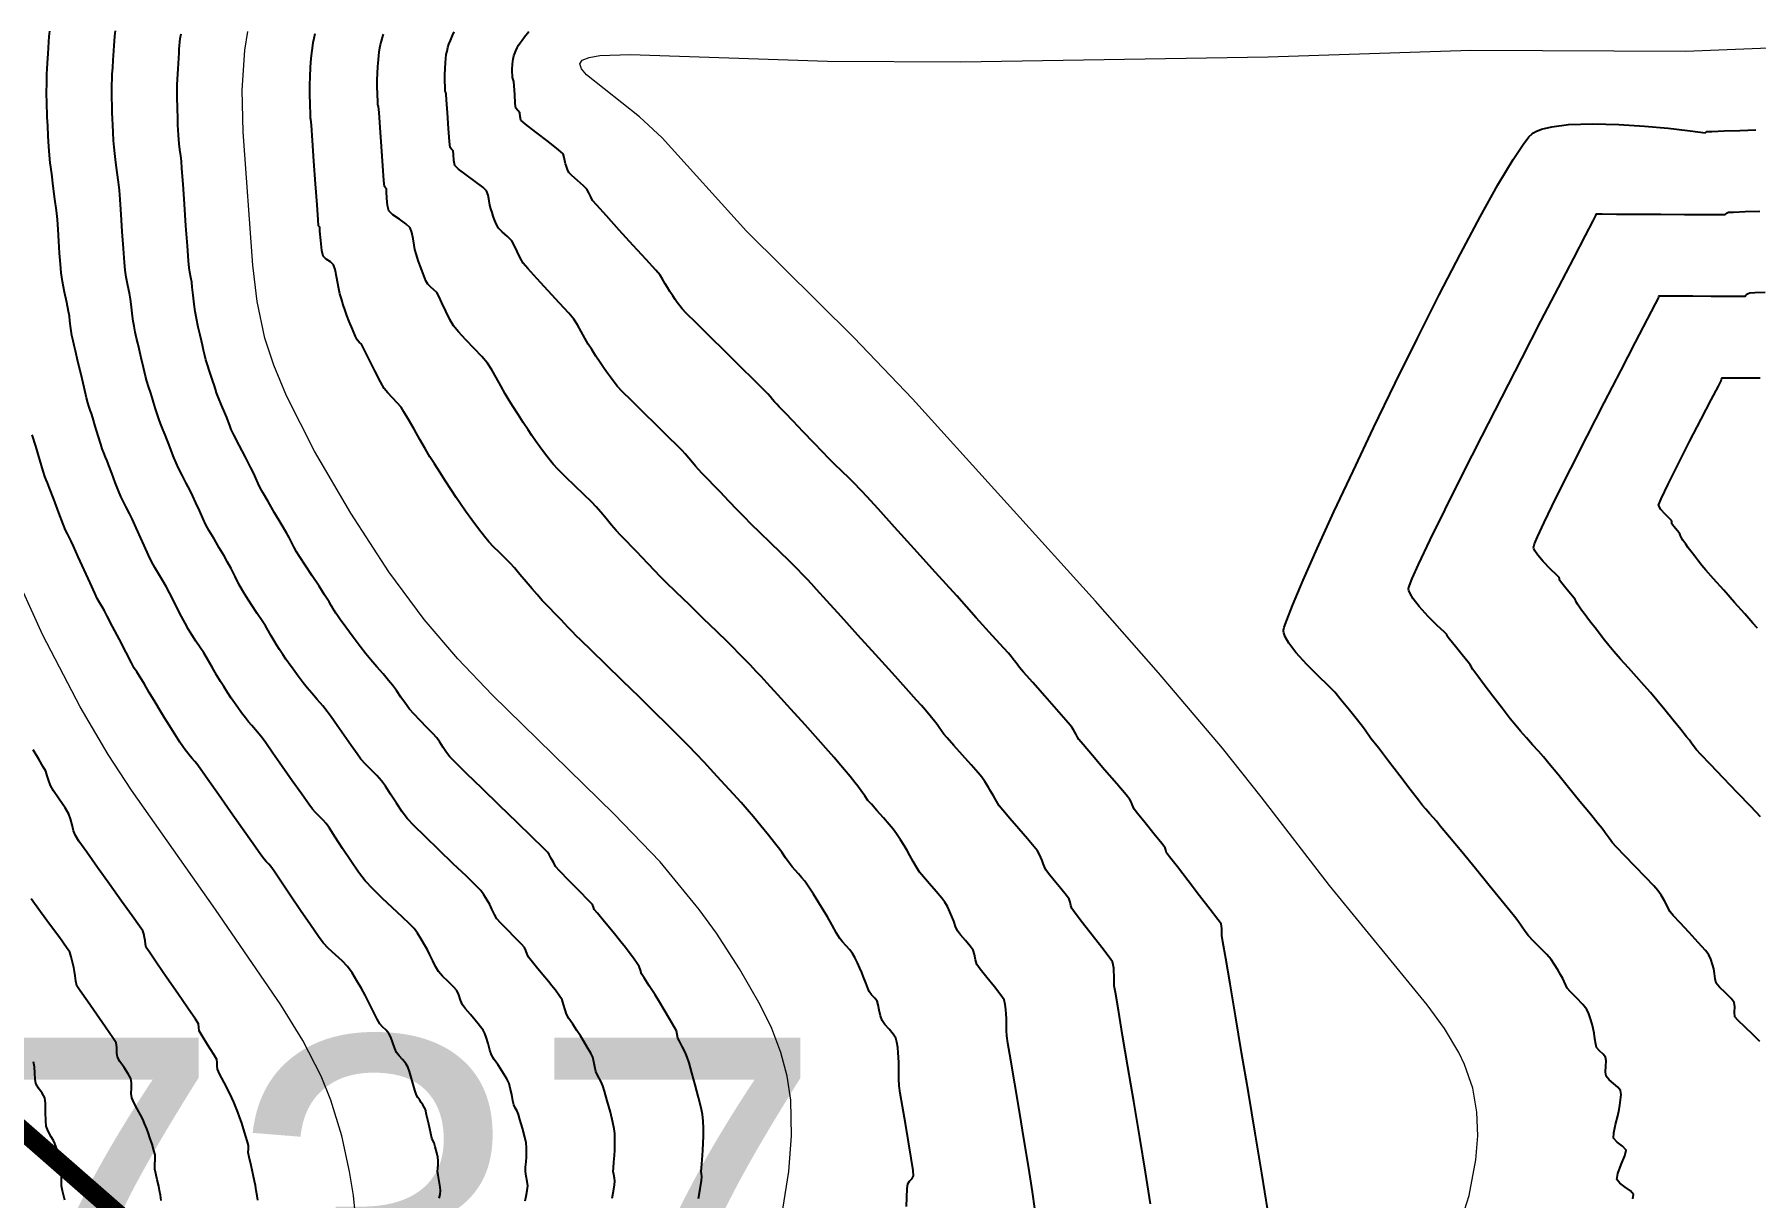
# Model space of a CAD drawing. Extents: x 27 to 849, y 0 to 853.
# Drawn here: x 492.7 to 583, y 760 to 821 of the extents above; entities that cross this region are included whole.
import ezdxf
from ezdxf.enums import TextEntityAlignment as Align

# ---------------------------------------------------------------- set-up
doc = ezdxf.new("R2010")
doc.units = 0
doc.header["$LTSCALE"] = 2
for name, color, linetype in [('ARQ - PORTAS E ESQUADRIAS 1-50', 2, 'Continuous'), ('Curva 1 m', 5, 'Continuous'), ('Curva Mestra', 1, 'Continuous'), ('TXT - TEXTO 01', 142, 'Continuous')]:
    doc.layers.add(name, color=color, linetype=linetype)
doc.styles.add('ARIAL', font='arial.ttf')

msp = doc.modelspace()

# ---------------------------------------------------------------- linework, layer by layer
at = {"layer": 'ARQ - PORTAS E ESQUADRIAS 1-50', "const_width": 1}
msp.add_lwpolyline([(619.662, 64.962), (532.953, 53.734), (488.222, 57.382), (464.071, 66.688), (452.245, 74.702), (148.786, 382.232), (76.606, 469.903), (65.463, 493.563), (62.139, 582.817), (440.601, 808.535), (802.504, 491.862), (619.662, 64.962)], close=True, dxfattribs=at)
at = {"layer": 'Curva 1 m', "linetype": 'Continuous', "lineweight": -3}
for points, elevation in [([(518.466, 759.773), (518.522, 760.026), (518.575, 760.317), (518.599, 760.564), (518.57, 760.803), (518.514, 761.076), (518.479, 761.314), (518.489, 761.553), (518.516, 761.826), (518.534, 762.065), (518.538, 762.304), (518.534, 762.577), (518.516, 762.815), (518.449, 763.113), (518.325, 763.587), (518.196, 764.05), (518.116, 764.315), (518.041, 764.475), (517.946, 764.654), (517.872, 764.815), (517.824, 765.019), (517.76, 765.35), (517.689, 765.694), (517.622, 765.94), (517.5, 766.185), (517.337, 766.455), (517.19, 766.69), (517.033, 766.924), (516.849, 767.194), (516.705, 767.44), (516.619, 767.685), (516.522, 768.028), (516.43, 768.358), (516.359, 768.565), (516.257, 768.73), (516.123, 768.91), (516.002, 769.065), (515.847, 769.25), (515.595, 769.545), (515.341, 769.85), (515.18, 770.065), (515.08, 770.301), (514.985, 770.582), (514.88, 770.815), (514.708, 771.008), (514.428, 771.28), (514.132, 771.569), (513.916, 771.815), (513.768, 772.064), (513.618, 772.369), (513.474, 772.679), (513.342, 772.94), (513.195, 773.201), (513.014, 773.51), (512.824, 773.815), (512.647, 774.065), (512.423, 774.294), (512.021, 774.673), (511.512, 775.145), (510.971, 775.654), (510.471, 776.146), (510.084, 776.565), (509.733, 777.024), (509.32, 777.618), (508.895, 778.257), (508.507, 778.853), (508.204, 779.318), (508.034, 779.565), (507.873, 779.744), (507.676, 779.943), (507.478, 780.142), (507.316, 780.32), (507.124, 780.583), (506.746, 781.117), (506.256, 781.814), (505.729, 782.566), (505.24, 783.264), (504.861, 783.802), (504.668, 784.07), (504.508, 784.264), (504.316, 784.484), (504.124, 784.704), (503.963, 784.896), (503.798, 785.11), (503.595, 785.38), (503.391, 785.658), (503.221, 785.898), (503.053, 786.146), (502.855, 786.449), (502.658, 786.758), (502.491, 787.023), (502.302, 787.339), (502.055, 787.763), (501.805, 788.191), (501.607, 788.523), (501.423, 788.808), (501.203, 789.137), (500.986, 789.466), (500.807, 789.754), (500.628, 790.083), (500.364, 790.59), (500.072, 791.157), (499.809, 791.667), (499.631, 792.004), (499.456, 792.305), (499.248, 792.652), (499.041, 793), (498.872, 793.304), (498.71, 793.645), (498.478, 794.16), (498.224, 794.73), (498, 795.234), (497.854, 795.554), (497.718, 795.823), (497.555, 796.134), (497.394, 796.445), (497.263, 796.716), (497.142, 797.016), (496.971, 797.461), (496.79, 797.944), (496.637, 798.354), (496.549, 798.584), (496.464, 798.788), (496.364, 799.02), (496.282, 799.226), (496.204, 799.471), (496.07, 799.909), (495.919, 800.41), (495.789, 800.843), (495.718, 801.076), (495.659, 801.256), (495.59, 801.46), (495.534, 801.64), (495.469, 801.901), (495.338, 802.44), (495.175, 803.121), (495.011, 803.805), (494.88, 804.358), (494.814, 804.64), (494.758, 804.885), (494.696, 805.164), (494.649, 805.408), (494.618, 805.652), (494.59, 805.931), (494.561, 806.175), (494.512, 806.431), (494.421, 806.889), (494.311, 807.446), (494.208, 808.001), (494.136, 808.453), (494.092, 808.907), (494.052, 809.487), (494.015, 810.12), (493.976, 810.731), (493.935, 811.249), (493.883, 811.716), (493.807, 812.323), (493.72, 812.993), (493.634, 813.652), (493.563, 814.222), (493.518, 814.629), (493.486, 815.07), (493.454, 815.612), (493.426, 816.158), (493.405, 816.613), (493.393, 816.879), (493.383, 817.156), (493.374, 817.473), (493.37, 817.751), (493.371, 817.993), (493.375, 818.317), (493.381, 818.638), (493.388, 818.876), (493.402, 819.144), (493.422, 819.449), (493.44, 819.717), (493.453, 819.946), (493.47, 820.252), (493.49, 820.572), (493.509, 820.842), (493.537, 821.131)], 63), ([(523.03, 759.925), (523.095, 760.288), (523.146, 760.616), (523.167, 760.814), (523.148, 760.973), (523.111, 761.154), (523.088, 761.314), (523.097, 761.504), (523.124, 761.815), (523.154, 762.157), (523.17, 762.44), (523.175, 762.701), (523.175, 763.004), (523.166, 763.307), (523.143, 763.565), (523.072, 763.892), (522.936, 764.425), (522.775, 765.018), (522.631, 765.53), (522.543, 765.815), (522.429, 766.059), (522.284, 766.331), (522.177, 766.565), (522.12, 766.803), (522.071, 767.079), (522.01, 767.315), (521.904, 767.529), (521.727, 767.837), (521.529, 768.166), (521.363, 768.44), (521.185, 768.714), (520.964, 769.043), (520.76, 769.351), (520.635, 769.565), (520.557, 769.802), (520.485, 770.08), (520.404, 770.315), (520.258, 770.548), (520.054, 770.825), (519.869, 771.065), (519.69, 771.284), (519.391, 771.642), (519.058, 772.04), (518.778, 772.381), (518.636, 772.565), (518.569, 772.722), (518.506, 772.91), (518.436, 773.065), (518.269, 773.249), (517.931, 773.592), (517.533, 773.993), (517.183, 774.351), (516.99, 774.565), (516.858, 774.796), (516.727, 775.074), (516.607, 775.315), (516.471, 775.556), (516.304, 775.833), (516.144, 776.065), (515.906, 776.304), (515.39, 776.802), (514.7, 777.462), (513.94, 778.19), (513.217, 778.888), (512.635, 779.462), (512.3, 779.815), (512.024, 780.181), (511.716, 780.638), (511.408, 781.113), (511.136, 781.53), (510.933, 781.815), (510.692, 782.083), (510.396, 782.382), (510.1, 782.681), (509.857, 782.948), (509.653, 783.221), (509.341, 783.662), (508.975, 784.19), (508.609, 784.719), (508.296, 785.166), (508.091, 785.448), (507.852, 785.738), (507.564, 786.068), (507.276, 786.398), (507.034, 786.687), (506.828, 786.955), (506.565, 787.306), (506.294, 787.674), (506.063, 787.991), (505.921, 788.19), (505.762, 788.426), (505.586, 788.699), (505.434, 788.94), (505.312, 789.145), (505.153, 789.417), (504.988, 789.701), (504.845, 789.94), (504.679, 790.195), (504.418, 790.591), (504.119, 791.044), (503.842, 791.47), (503.645, 791.786), (503.457, 792.129), (503.25, 792.533), (503.044, 792.939), (502.861, 793.286), (502.678, 793.603), (502.424, 794.031), (502.148, 794.495), (501.898, 794.922), (501.723, 795.237), (501.559, 795.58), (501.379, 795.984), (501.202, 796.39), (501.044, 796.737), (500.893, 797.039), (500.692, 797.428), (500.478, 797.84), (500.287, 798.212), (500.158, 798.48), (500.038, 798.775), (499.905, 799.127), (499.78, 799.467), (499.682, 799.725), (499.59, 799.947), (499.479, 800.205), (499.37, 800.463), (499.282, 800.688), (499.194, 800.959), (499.085, 801.318), (498.981, 801.67), (498.906, 801.921), (498.817, 802.19), (498.714, 802.497), (498.629, 802.767), (498.561, 803.033), (498.453, 803.481), (498.33, 803.997), (498.22, 804.463), (498.149, 804.767), (498.088, 805.033), (498.018, 805.343), (497.952, 805.653), (497.902, 805.918), (497.867, 806.184), (497.835, 806.494), (497.803, 806.804), (497.77, 807.07), (497.714, 807.378), (497.631, 807.791), (497.547, 808.222), (497.487, 808.588), (497.451, 808.998), (497.399, 809.723), (497.339, 810.612), (497.278, 811.518), (497.224, 812.291), (497.185, 812.782), (497.137, 813.21), (497.072, 813.721), (497.004, 814.244), (496.944, 814.706), (496.907, 815.036), (496.881, 815.389), (496.858, 815.804), (496.838, 816.21), (496.824, 816.536), (496.813, 816.859), (496.802, 817.246), (496.793, 817.604), (496.789, 817.844), (496.79, 818.083), (496.794, 818.355), (496.801, 818.594), (496.815, 818.847), (496.838, 819.225), (496.862, 819.603), (496.879, 819.856), (496.892, 820.095), (496.908, 820.367), (496.925, 820.606), (496.949, 820.856), (496.979, 821.14)], 62), ([(527.553, 759.897), (527.64, 760.409), (527.708, 760.853), (527.736, 761.064), (527.717, 761.189), (527.696, 761.314), (527.711, 761.514), (527.747, 761.934), (527.785, 762.419), (527.806, 762.815), (527.813, 763.162), (527.813, 763.567), (527.8, 763.971), (527.77, 764.315), (527.698, 764.654), (527.56, 765.206), (527.387, 765.859), (527.21, 766.502), (527.061, 767.024), (526.97, 767.315), (526.855, 767.574), (526.7, 767.883), (526.558, 768.157), (526.482, 768.315), (526.441, 768.503), (526.398, 768.69), (526.282, 768.909), (526.043, 769.328), (525.766, 769.803), (525.535, 770.19), (525.288, 770.577), (524.976, 771.052), (524.701, 771.471), (524.565, 771.69), (524.508, 771.878), (524.45, 772.065), (524.347, 772.224), (524.15, 772.502), (523.925, 772.812), (523.736, 773.065), (523.491, 773.368), (523.079, 773.867), (522.626, 774.414), (522.255, 774.863), (522.092, 775.065), (522.043, 775.19), (521.992, 775.315), (521.786, 775.533), (521.318, 776.014), (520.761, 776.586), (520.286, 777.077), (520.064, 777.315), (519.964, 777.5), (519.872, 777.69), (519.804, 777.81), (519.721, 777.949), (519.641, 778.065), (519.408, 778.296), (518.838, 778.85), (518.041, 779.622), (517.128, 780.507), (516.209, 781.399), (515.393, 782.193), (514.792, 782.783), (514.516, 783.065), (514.35, 783.29), (514.172, 783.563), (513.995, 783.838), (513.832, 784.065), (513.63, 784.288), (513.314, 784.614), (512.956, 784.98), (512.626, 785.322), (512.398, 785.575), (512.186, 785.858), (511.953, 786.198), (511.722, 786.539), (511.515, 786.825), (511.307, 787.077), (511.014, 787.416), (510.685, 787.793), (510.366, 788.163), (510.105, 788.478), (509.819, 788.851), (509.447, 789.35), (509.069, 789.864), (508.767, 790.279), (508.621, 790.482), (508.542, 790.6), (508.453, 790.736), (508.377, 790.857), (508.291, 791.002), (508.181, 791.191), (508.083, 791.357), (507.944, 791.571), (507.657, 792.01), (507.295, 792.563), (506.93, 793.122), (506.636, 793.577), (506.483, 793.817), (506.355, 794.055), (506.216, 794.329), (506.091, 794.567), (505.948, 794.815), (505.672, 795.286), (505.329, 795.869), (504.988, 796.452), (504.714, 796.923), (504.574, 797.169), (504.462, 797.406), (504.342, 797.68), (504.235, 797.919), (504.082, 798.221), (503.798, 798.776), (503.473, 799.412), (503.195, 799.958), (503.053, 800.243), (502.974, 800.44), (502.89, 800.667), (502.815, 800.866), (502.712, 801.113), (502.546, 801.509), (502.38, 801.904), (502.281, 802.15), (502.218, 802.345), (502.152, 802.57), (502.093, 802.766), (502.024, 802.975), (501.918, 803.293), (501.807, 803.63), (501.725, 803.894), (501.665, 804.124), (501.6, 804.393), (501.538, 804.662), (501.485, 804.894), (501.417, 805.19), (501.323, 805.61), (501.227, 806.056), (501.156, 806.429), (501.104, 806.812), (501.054, 807.273), (501.01, 807.696), (500.979, 807.964), (500.935, 808.206), (500.879, 808.481), (500.838, 808.723), (500.809, 809.082), (500.752, 809.869), (500.678, 810.915), (500.598, 812.053), (500.524, 813.111), (500.466, 813.922), (500.436, 814.316), (500.404, 814.591), (500.362, 814.917), (500.322, 815.225), (500.297, 815.442), (500.28, 815.681), (500.265, 815.953), (500.255, 816.192), (500.244, 816.535), (500.229, 817.102), (500.215, 817.651), (500.208, 817.937), (500.209, 818.125), (500.214, 818.312), (500.231, 818.603), (500.265, 819.153), (500.3, 819.704), (500.318, 819.995), (500.329, 820.182), (500.341, 820.37), (500.359, 820.558), (500.381, 820.747), (500.42, 820.981)], 61), ([(538.47, 759.485), (538.493, 759.962), (538.508, 760.422), (538.533, 760.679), (538.627, 760.815), (538.758, 760.961), (538.842, 761.096), (538.811, 761.376), (538.711, 762.016), (538.568, 762.88), (538.407, 763.83), (538.255, 764.727), (538.139, 765.435), (538.084, 765.815), (538.066, 766.179), (538.06, 766.613), (538.057, 767.023), (538.047, 767.315), (538.029, 767.55), (538.005, 767.825), (537.965, 768.095), (537.903, 768.315), (537.765, 768.528), (537.553, 768.78), (537.336, 769.032), (537.188, 769.246), (537.107, 769.484), (537.039, 769.781), (536.979, 770.06), (536.922, 770.246), (536.801, 770.413), (536.64, 770.591), (536.513, 770.755), (536.432, 770.937), (536.329, 771.213), (536.221, 771.509), (536.124, 771.755), (536.021, 771.989), (535.894, 772.267), (535.76, 772.539), (535.636, 772.755), (535.491, 772.943), (535.305, 773.152), (535.117, 773.359), (534.967, 773.545), (534.799, 773.819), (534.566, 774.232), (534.317, 774.676), (534.103, 775.045), (533.873, 775.415), (533.589, 775.863), (533.319, 776.276), (533.133, 776.545), (532.986, 776.723), (532.804, 776.923), (532.622, 777.122), (532.472, 777.298), (532.318, 777.506), (532.127, 777.779), (531.93, 778.062), (531.758, 778.298), (531.553, 778.556), (531.223, 778.964), (530.83, 779.444), (530.439, 779.915), (530.114, 780.298), (529.79, 780.668), (529.39, 781.115), (528.959, 781.59), (528.546, 782.042), (528.195, 782.421), (527.851, 782.786), (527.449, 783.207), (527.026, 783.646), (526.62, 784.063), (526.267, 784.421), (525.904, 784.779), (525.27, 785.4), (524.461, 786.189), (523.572, 787.054), (522.7, 787.903), (521.94, 788.642), (521.389, 789.179), (521.143, 789.421), (520.945, 789.624), (520.722, 789.858), (520.526, 790.063), (520.35, 790.246), (520.058, 790.55), (519.71, 790.913), (519.368, 791.275), (519.092, 791.574), (518.83, 791.874), (518.518, 792.244), (518.195, 792.63), (517.903, 792.975), (517.682, 793.226), (517.424, 793.486), (517.115, 793.78), (516.808, 794.076), (516.557, 794.341), (516.333, 794.619), (516.024, 795.027), (515.679, 795.495), (515.346, 795.958), (515.073, 796.345), (514.851, 796.67), (514.581, 797.077), (514.285, 797.53), (513.986, 797.993), (513.708, 798.43), (513.473, 798.806), (513.233, 799.21), (512.944, 799.713), (512.638, 800.25), (512.35, 800.755), (512.112, 801.163), (511.956, 801.407), (511.758, 801.64), (511.509, 801.897), (511.262, 802.154), (511.069, 802.389), (510.875, 802.735), (510.582, 803.313), (510.268, 803.95), (510.011, 804.474), (509.888, 804.713), (509.769, 804.823), (509.653, 804.934), (509.565, 805.121), (509.409, 805.49), (509.242, 805.902), (509.119, 806.218), (509.026, 806.476), (508.924, 806.778), (508.827, 807.082), (508.751, 807.345), (508.678, 807.693), (508.59, 808.171), (508.501, 808.62), (508.421, 808.88), (508.254, 809.027), (508.027, 809.171), (507.866, 809.319), (507.803, 809.623), (507.747, 810.142), (507.706, 810.634), (507.69, 810.854), (507.636, 810.917), (507.613, 811.228), (507.555, 812.027), (507.477, 813.119), (507.392, 814.308), (507.313, 815.4), (507.256, 816.199), (507.234, 816.509), (507.216, 816.561), (507.207, 816.771), (507.189, 817.266), (507.173, 817.844), (507.169, 818.306), (507.185, 818.728), (507.215, 819.237), (507.247, 819.7), (507.272, 819.988), (507.308, 820.239), (507.357, 820.525), (507.405, 820.767), (507.46, 820.998)], 59), ([(545.206, 759.381), (545.078, 760.259), (544.881, 761.493), (544.643, 762.942), (544.389, 764.463), (544.144, 765.916), (543.935, 767.157), (543.787, 768.046), (543.725, 768.44), (543.712, 768.713), (543.708, 769.039), (543.706, 769.346), (543.698, 769.565), (543.679, 769.809), (543.648, 770.085), (543.59, 770.315), (543.421, 770.56), (543.08, 770.996), (542.681, 771.495), (542.336, 771.932), (542.161, 772.178), (542.089, 772.413), (542.033, 772.694), (541.96, 772.928), (541.809, 773.137), (541.558, 773.435), (541.303, 773.734), (541.144, 773.945), (541.04, 774.177), (540.942, 774.454), (540.852, 774.695), (540.746, 774.936), (540.616, 775.212), (540.486, 775.445), (540.32, 775.653), (540.02, 776), (539.67, 776.4), (539.351, 776.77), (539.147, 777.025), (538.988, 777.278), (538.817, 777.583), (538.649, 777.889), (538.5, 778.15), (538.34, 778.41), (538.149, 778.717), (537.951, 779.021), (537.772, 779.275), (537.567, 779.522), (537.257, 779.873), (536.918, 780.25), (536.624, 780.579), (536.448, 780.782), (536.275, 781.018), (536.084, 781.293), (535.913, 781.532), (535.76, 781.725), (535.512, 782.031), (535.217, 782.391), (534.924, 782.744), (534.68, 783.032), (534.381, 783.369), (533.838, 783.974), (533.148, 784.739), (532.406, 785.559), (531.711, 786.326), (531.157, 786.934), (530.843, 787.277), (530.585, 787.551), (530.283, 787.867), (529.966, 788.195), (529.661, 788.508), (529.397, 788.777), (529.079, 789.091), (528.523, 789.633), (527.825, 790.312), (527.083, 791.033), (526.393, 791.705), (525.851, 792.234), (525.554, 792.527), (525.261, 792.827), (524.92, 793.182), (524.588, 793.531), (524.321, 793.811), (524.071, 794.072), (523.78, 794.375), (523.49, 794.679), (523.245, 794.944), (523.004, 795.224), (522.723, 795.561), (522.438, 795.899), (522.188, 796.183), (521.941, 796.433), (521.545, 796.819), (521.074, 797.277), (520.6, 797.739), (520.197, 798.14), (519.937, 798.414), (519.724, 798.675), (519.487, 798.987), (519.245, 799.319), (519.018, 799.639), (518.824, 799.916), (518.62, 800.218), (518.368, 800.599), (518.098, 801.015), (517.84, 801.418), (517.625, 801.762), (517.422, 802.11), (517.193, 802.525), (516.951, 802.962), (516.711, 803.373), (516.487, 803.713), (516.195, 804.062), (515.794, 804.491), (515.363, 804.941), (514.977, 805.356), (514.714, 805.677), (514.519, 806.009), (514.305, 806.436), (514.099, 806.871), (513.931, 807.228), (513.828, 807.42), (513.682, 807.564), (513.499, 807.715), (513.357, 807.861), (513.266, 808.038), (513.152, 808.311), (513.04, 808.599), (512.956, 808.824), (512.862, 809.091), (512.761, 809.398), (512.68, 809.67), (512.638, 809.911), (512.592, 810.237), (512.529, 810.567), (512.433, 810.821), (512.213, 811.029), (511.872, 811.26), (511.533, 811.492), (511.323, 811.699), (511.245, 811.981), (511.208, 812.361), (511.195, 812.697), (511.191, 812.85), (511.137, 812.912), (511.083, 812.974), (511.058, 813.291), (511.002, 814.068), (510.93, 815.075), (510.859, 816.081), (510.804, 816.856), (510.781, 817.169), (510.763, 817.22), (510.745, 817.272), (510.738, 817.433), (510.725, 817.804), (510.713, 818.236), (510.71, 818.581), (510.722, 818.898), (510.745, 819.279), (510.769, 819.627), (510.788, 819.843), (510.815, 820.031), (510.851, 820.245), (510.888, 820.427), (510.929, 820.6), (510.982, 820.796), (511.035, 820.967)], 58), ([(551.268, 759.622), (551.002, 761.277), (550.702, 763.108), (550.388, 764.994), (550.082, 766.817), (549.805, 768.455), (549.579, 769.789), (549.426, 770.699), (549.367, 771.065), (549.357, 771.318), (549.355, 771.605), (549.349, 771.815), (549.336, 771.977), (549.315, 772.162), (549.277, 772.315), (549.105, 772.555), (548.712, 773.066), (548.208, 773.712), (547.704, 774.358), (547.309, 774.869), (547.133, 775.109), (547.085, 775.266), (547.048, 775.453), (546.999, 775.609), (546.855, 775.803), (546.562, 776.163), (546.219, 776.58), (545.923, 776.941), (545.774, 777.135), (545.705, 777.29), (545.64, 777.474), (545.58, 777.635), (545.509, 777.795), (545.422, 777.98), (545.336, 778.135), (545.169, 778.34), (544.809, 778.762), (544.351, 779.296), (543.889, 779.835), (543.517, 780.273), (543.328, 780.505), (543.184, 780.739), (543.032, 781.015), (542.896, 781.255), (542.749, 781.495), (542.574, 781.77), (542.411, 782.005), (542.221, 782.229), (541.855, 782.647), (541.403, 783.158), (540.953, 783.664), (540.598, 784.066), (540.425, 784.265), (540.31, 784.423), (540.182, 784.606), (540.068, 784.765), (539.929, 784.94), (539.704, 785.216), (539.456, 785.517), (539.246, 785.765), (538.998, 786.043), (538.458, 786.643), (537.71, 787.472), (536.837, 788.439), (535.921, 789.452), (535.045, 790.42), (534.293, 791.25), (533.748, 791.852), (533.491, 792.133), (533.271, 792.366), (533.012, 792.636), (532.752, 792.904), (532.527, 793.133), (532.281, 793.374), (531.858, 793.785), (531.336, 794.292), (530.794, 794.818), (530.31, 795.29), (529.965, 795.633), (529.598, 796.008), (529.153, 796.471), (528.705, 796.94), (528.334, 797.331), (528.116, 797.56), (527.949, 797.733), (527.755, 797.935), (527.562, 798.138), (527.398, 798.315), (527.238, 798.501), (527.05, 798.726), (526.861, 798.951), (526.694, 799.141), (526.456, 799.38), (525.976, 799.853), (525.351, 800.468), (524.676, 801.131), (524.048, 801.751), (523.563, 802.233), (523.318, 802.486), (523.137, 802.71), (522.937, 802.979), (522.741, 803.252), (522.576, 803.488), (522.4, 803.749), (522.182, 804.081), (521.961, 804.424), (521.776, 804.719), (521.605, 805.017), (521.409, 805.373), (521.207, 805.727), (521.018, 806.019), (520.753, 806.33), (520.267, 806.863), (519.673, 807.507), (519.082, 808.147), (518.607, 808.671), (518.358, 808.965), (518.205, 809.238), (518.047, 809.576), (517.897, 809.9), (517.768, 810.127), (517.54, 810.356), (517.256, 810.596), (517.061, 810.788), (516.958, 810.988), (516.865, 811.231), (516.794, 811.43), (516.731, 811.608), (516.664, 811.813), (516.61, 811.994), (516.572, 812.223), (516.525, 812.522), (516.445, 812.761), (516.241, 812.947), (515.841, 813.249), (515.376, 813.591), (514.978, 813.893), (514.78, 814.078), (514.72, 814.342), (514.702, 814.665), (514.692, 814.846), (514.611, 814.939), (514.531, 815.032), (514.503, 815.337), (514.453, 816.029), (514.397, 816.847), (514.35, 817.534), (514.329, 817.828), (514.302, 817.906), (514.275, 817.984), (514.267, 818.169), (514.255, 818.535), (514.252, 818.856), (514.264, 819.151), (514.286, 819.483), (514.304, 819.697), (514.333, 819.895), (514.37, 820.086), (514.415, 820.268), (514.468, 820.446), (514.546, 820.637), (514.663, 820.907), (514.745, 821.088)], 57), ([(557.412, 759.276), (557.096, 761.233), (556.751, 763.33), (556.396, 765.47), (556.046, 767.553), (555.721, 769.482), (555.437, 771.158), (555.212, 772.484), (555.064, 773.361), (555.009, 773.69), (555.002, 773.896), (555, 774.065), (554.987, 774.192), (554.964, 774.315), (554.801, 774.533), (554.393, 775.065), (553.838, 775.786), (553.234, 776.569), (552.679, 777.29), (552.27, 777.822), (552.105, 778.041), (552.072, 778.166), (552.038, 778.291), (551.862, 778.516), (551.461, 779.013), (550.985, 779.601), (550.584, 780.099), (550.405, 780.325), (550.354, 780.449), (550.308, 780.575), (550.251, 780.7), (550.186, 780.825), (549.98, 781.07), (549.491, 781.646), (548.859, 782.389), (548.224, 783.136), (547.727, 783.722), (547.508, 783.985), (547.436, 784.102), (547.36, 784.24), (547.292, 784.36), (547.219, 784.48), (547.131, 784.618), (547.05, 784.735), (546.832, 784.987), (546.342, 785.545), (545.717, 786.255), (545.093, 786.962), (544.609, 787.512), (544.402, 787.749), (544.312, 787.873), (544.224, 787.999), (544.122, 788.126), (543.959, 788.324), (543.813, 788.499), (543.574, 788.764), (542.983, 789.419), (542.129, 790.364), (541.099, 791.505), (539.981, 792.742), (538.862, 793.979), (537.831, 795.12), (536.975, 796.066), (536.381, 796.721), (536.139, 796.988), (535.987, 797.149), (535.812, 797.331), (535.657, 797.488), (535.449, 797.692), (535.093, 798.036), (534.699, 798.419), (534.376, 798.738), (534.083, 799.039), (533.609, 799.533), (533.053, 800.112), (532.518, 800.672), (532.103, 801.106), (531.911, 801.308), (531.796, 801.427), (531.665, 801.564), (531.552, 801.685), (531.441, 801.815), (531.314, 801.967), (531.199, 802.098), (530.982, 802.315), (530.47, 802.822), (529.761, 803.523), (528.953, 804.321), (528.145, 805.12), (527.434, 805.824), (526.919, 806.335), (526.699, 806.559), (526.576, 806.714), (526.442, 806.897), (526.328, 807.06), (526.205, 807.243), (526.056, 807.472), (525.928, 807.675), (525.81, 807.882), (525.677, 808.122), (525.549, 808.325), (525.32, 808.586), (524.811, 809.15), (524.134, 809.894), (523.402, 810.698), (522.728, 811.441), (522.224, 811.999), (522.003, 812.253), (521.906, 812.436), (521.808, 812.654), (521.707, 812.834), (521.524, 813.019), (521.217, 813.298), (520.92, 813.565), (520.765, 813.715), (520.688, 813.879), (520.632, 814.036), (520.584, 814.177), (520.54, 814.318), (520.511, 814.504), (520.457, 814.702), (520.211, 814.909), (519.667, 815.332), (519.023, 815.828), (518.48, 816.251), (518.237, 816.458), (518.21, 816.652), (518.192, 816.841), (518.084, 816.966), (517.978, 817.09), (517.95, 817.335), (517.919, 817.803), (517.892, 818.265), (517.877, 818.488), (517.841, 818.592), (517.805, 818.695), (517.798, 818.8), (517.794, 818.977), (517.793, 819.131), (517.806, 819.372), (517.819, 819.552), (517.835, 819.651), (517.852, 819.746), (517.876, 819.837), (517.901, 819.926), (517.97, 820.089), (518.04, 820.247), (518.081, 820.32), (518.125, 820.392), (518.204, 820.508), (518.312, 820.66), (518.437, 820.823), (518.662, 821.116)], 56), ([(576.562, 759.884), (576.591, 760.111), (576.442, 760.301), (576.16, 760.502), (575.875, 760.706), (575.717, 760.904), (575.771, 761.223), (575.954, 761.691), (576.141, 762.149), (576.205, 762.435), (576.028, 762.641), (575.739, 762.853), (575.552, 763.06), (575.564, 763.343), (575.657, 763.789), (575.768, 764.247), (575.837, 764.565), (575.876, 764.801), (575.92, 765.079), (575.942, 765.35), (575.914, 765.565), (575.776, 765.746), (575.548, 765.94), (575.317, 766.134), (575.171, 766.315), (575.133, 766.545), (575.141, 766.841), (575.155, 767.124), (575.136, 767.315), (575.001, 767.48), (574.806, 767.651), (574.664, 767.815), (574.613, 768.001), (574.572, 768.276), (574.533, 768.571), (574.488, 768.815), (574.426, 769.048), (574.344, 769.324), (574.249, 769.595), (574.145, 769.815), (573.938, 770.074), (573.614, 770.421), (573.3, 770.746), (573.126, 770.94), (573.042, 771.095), (572.96, 771.28), (572.885, 771.44), (572.787, 771.616), (572.627, 771.896), (572.444, 772.198), (572.281, 772.44), (572.044, 772.703), (571.692, 773.062), (571.336, 773.422), (571.087, 773.688), (570.913, 773.914), (570.72, 774.185), (570.528, 774.458), (570.36, 774.688), (570.133, 774.969), (569.661, 775.548), (569.024, 776.326), (568.306, 777.203), (567.588, 778.077), (566.953, 778.85), (566.483, 779.42), (566.261, 779.688), (566.094, 779.879), (565.896, 780.099), (565.7, 780.319), (565.534, 780.511), (565.318, 780.788), (564.889, 781.346), (564.335, 782.067), (563.747, 782.835), (563.215, 783.531), (562.828, 784.037), (562.676, 784.237), (562.627, 784.308), (562.586, 784.368), (562.563, 784.422), (562.435, 784.583), (562.114, 784.985), (561.694, 785.509), (561.268, 786.039), (560.93, 786.456), (560.585, 786.816), (560.062, 787.321), (559.463, 787.915), (558.891, 788.54), (558.524, 789.026), (558.335, 789.364), (558.263, 789.569), (558.246, 789.664), (558.247, 789.709), (558.281, 789.863), (558.408, 790.244), (558.706, 791.008), (559.266, 792.326), (560.003, 793.986), (560.887, 795.917), (561.886, 798.054), (562.969, 800.329), (564.105, 802.672), (565.262, 805.018), (566.41, 807.297), (567.517, 809.443), (568.553, 811.387), (569.485, 813.062), (570.282, 814.399), (570.802, 815.181), (571.113, 815.577), (571.279, 815.742), (571.349, 815.793), (571.473, 815.861), (571.767, 815.98), (572.309, 816.115), (573.187, 816.226), (574.457, 816.271), (575.82, 816.236), (577.172, 816.148), (578.407, 816.034), (579.421, 815.92), (580.107, 815.832), (580.361, 815.797), (580.403, 815.827), (580.445, 815.858), (580.703, 815.868), (581.344, 815.891), (582.177, 815.922), (583.015, 815.953)], 54), ([(583.225, 768.145), (582.868, 768.493), (582.448, 768.887), (582.088, 769.235), (581.911, 769.44), (581.887, 769.672), (581.907, 769.957), (581.884, 770.19), (581.719, 770.395), (581.418, 770.689), (581.115, 770.985), (580.941, 771.19), (580.879, 771.418), (580.846, 771.697), (580.809, 771.94), (580.744, 772.182), (580.654, 772.46), (580.552, 772.69), (580.369, 772.912), (579.99, 773.332), (579.516, 773.848), (579.045, 774.356), (578.677, 774.754), (578.512, 774.94), (578.419, 775.125), (578.332, 775.315), (578.222, 775.512), (578.047, 775.81), (577.879, 776.065), (577.664, 776.301), (577.232, 776.752), (576.691, 777.312), (576.149, 777.871), (575.713, 778.324), (575.491, 778.562), (575.313, 778.797), (575.119, 779.073), (574.945, 779.312), (574.747, 779.558), (574.336, 780.063), (573.791, 780.73), (573.193, 781.461), (572.62, 782.158), (572.153, 782.724), (571.871, 783.062), (571.61, 783.361), (571.303, 783.704), (570.981, 784.061), (570.676, 784.406), (570.418, 784.707), (570.134, 785.066), (569.708, 785.618), (569.225, 786.249), (568.769, 786.848), (568.424, 787.303), (568.274, 787.502), (568.169, 787.654), (568.095, 787.764), (568.072, 787.818), (568.048, 787.872), (567.919, 788.034), (567.616, 788.412), (567.254, 788.861), (566.951, 789.238), (566.824, 789.398), (566.811, 789.492), (566.667, 789.622), (566.307, 789.957), (565.836, 790.422), (565.359, 790.944), (565.042, 791.353), (564.878, 791.629), (564.817, 791.79), (564.802, 791.862), (564.805, 791.902), (564.845, 792.048), (564.989, 792.416), (565.321, 793.163), (565.93, 794.447), (566.715, 796.046), (567.631, 797.878), (568.635, 799.861), (569.685, 801.915), (570.735, 803.959), (571.744, 805.912), (572.666, 807.691), (573.46, 809.217), (574.081, 810.407), (574.485, 811.182), (574.63, 811.459), (574.654, 811.538), (574.945, 811.538), (575.709, 811.535), (576.789, 811.531), (578.028, 811.525), (579.266, 811.52), (580.347, 811.516), (581.112, 811.513), (581.404, 811.512), (581.467, 811.579), (581.518, 811.606), (581.573, 811.632), (581.836, 811.642), (582.461, 811.664), (583.216, 811.69)], 53), ([(583.254, 779.929), (582.744, 780.464), (582.06, 781.176), (581.319, 781.947), (580.634, 782.659), (580.121, 783.195), (579.895, 783.436), (579.776, 783.592), (579.647, 783.776), (579.531, 783.936), (579.383, 784.12), (579.079, 784.496), (578.678, 784.989), (578.239, 785.525), (577.82, 786.032), (577.482, 786.436), (577.154, 786.813), (576.757, 787.26), (576.332, 787.734), (575.92, 788.195), (575.563, 788.598), (575.302, 788.903), (575.008, 789.273), (574.649, 789.738), (574.294, 790.205), (574.012, 790.579), (573.873, 790.766), (573.773, 790.909), (573.662, 791.071), (573.604, 791.16), (573.569, 791.241), (573.534, 791.322), (573.402, 791.488), (573.123, 791.834), (572.846, 792.177), (572.717, 792.339), (572.708, 792.41), (572.698, 792.48), (572.562, 792.606), (572.24, 792.911), (571.852, 793.311), (571.576, 793.643), (571.427, 793.871), (571.372, 794.002), (571.359, 794.06), (571.363, 794.097), (571.408, 794.239), (571.562, 794.611), (571.91, 795.365), (572.531, 796.641), (573.303, 798.185), (574.166, 799.886), (575.06, 801.631), (575.926, 803.309), (576.704, 804.809), (577.334, 806.019), (577.756, 806.828), (577.911, 807.125), (577.927, 807.187), (577.947, 807.244), (578.198, 807.245), (578.84, 807.243), (579.717, 807.238), (580.673, 807.233), (581.55, 807.229), (582.194, 807.226), (582.447, 807.227), (582.495, 807.275), (582.542, 807.327), (582.617, 807.368), (582.7, 807.407), (582.954, 807.417), (583.506, 807.433)], 52), ([(583.092, 789.809), (582.854, 790.082), (582.429, 790.563), (581.894, 791.166), (581.326, 791.806), (580.8, 792.399), (580.395, 792.858), (580.186, 793.099), (580.005, 793.328), (579.792, 793.604), (579.597, 793.862), (579.471, 794.031), (579.339, 794.219), (579.193, 794.433), (579.112, 794.556), (579.067, 794.664), (579.02, 794.772), (578.906, 794.915), (578.717, 795.146), (578.611, 795.281), (578.599, 795.375), (578.586, 795.468), (578.48, 795.57), (578.257, 795.787), (578.031, 796.042), (577.916, 796.259), (578.049, 796.604), (578.415, 797.373), (578.938, 798.42), (579.541, 799.603), (580.145, 800.775), (580.673, 801.794), (581.048, 802.514), (581.192, 802.791), (581.213, 802.874), (581.239, 802.95), (581.477, 802.953), (582.031, 802.949), (582.692, 802.944), (583.248, 802.94)], 51), ([(513.964, 759.919), (514.006, 760.116), (514.03, 760.315), (514.006, 760.501), (513.952, 760.817), (513.898, 761.131), (513.871, 761.315), (513.882, 761.502), (513.898, 761.69), (513.9, 761.878), (513.889, 762.065), (513.836, 762.29), (513.748, 762.617), (513.689, 762.815), (513.628, 762.94), (513.567, 763.065), (513.513, 763.309), (513.409, 763.797), (513.301, 764.294), (513.234, 764.565), (513.173, 764.687), (513.092, 764.823), (513.018, 764.94), (512.94, 765.057), (512.847, 765.192), (512.776, 765.315), (512.687, 765.585), (512.539, 766.08), (512.393, 766.567), (512.314, 766.815), (512.23, 766.942), (512.136, 767.065), (512.028, 767.189), (511.86, 767.383), (511.725, 767.565), (511.639, 767.762), (511.529, 768.063), (511.416, 768.365), (511.324, 768.565), (511.179, 768.729), (510.993, 768.903), (510.842, 769.065), (510.709, 769.307), (510.502, 769.724), (510.274, 770.187), (510.077, 770.565), (509.88, 770.913), (509.64, 771.325), (509.387, 771.732), (509.15, 772.065), (508.869, 772.363), (508.514, 772.69), (508.156, 773.017), (507.868, 773.315), (507.626, 773.645), (507.208, 774.248), (506.692, 775.008), (506.151, 775.81), (505.661, 776.538), (505.297, 777.079), (505.134, 777.315), (505.022, 777.437), (504.888, 777.571), (504.776, 777.692), (504.602, 777.933), (504.199, 778.503), (503.643, 779.291), (503.01, 780.19), (502.378, 781.089), (501.821, 781.878), (501.418, 782.449), (501.245, 782.692), (501.134, 782.825), (501.004, 782.974), (500.892, 783.106), (500.777, 783.255), (500.639, 783.441), (500.521, 783.607), (500.364, 783.842), (500.093, 784.256), (499.792, 784.721), (499.547, 785.107), (499.338, 785.454), (499.054, 785.938), (498.756, 786.447), (498.507, 786.874), (498.368, 787.107), (498.241, 787.302), (498.093, 787.524), (497.969, 787.722), (497.825, 787.99), (497.54, 788.535), (497.184, 789.219), (496.828, 789.903), (496.544, 790.45), (496.401, 790.722), (496.28, 790.929), (496.139, 791.163), (496.021, 791.372), (495.894, 791.645), (495.645, 792.194), (495.336, 792.88), (495.028, 793.564), (494.784, 794.108), (494.663, 794.372), (494.569, 794.557), (494.459, 794.767), (494.368, 794.953), (494.245, 795.265), (494.013, 795.873), (493.746, 796.575), (493.522, 797.166), (493.416, 797.443), (493.349, 797.603), (493.283, 797.764), (493.195, 798.048), (493.011, 798.651), (492.795, 799.359), (492.614, 799.957)], 64), ([(504.439, 759.815), (504.407, 760.046), (504.366, 760.315), (504.322, 760.584), (504.28, 760.815), (504.208, 761.147), (504.099, 761.627), (503.996, 762.076), (503.947, 762.315), (503.95, 762.503), (503.951, 762.69), (503.886, 762.927), (503.75, 763.375), (503.6, 763.855), (503.489, 764.19), (503.403, 764.423), (503.298, 764.693), (503.188, 764.962), (503.089, 765.19), (502.924, 765.517), (502.674, 765.991), (502.441, 766.439), (502.323, 766.69), (502.31, 766.848), (502.314, 767.033), (502.298, 767.19), (502.141, 767.463), (501.832, 767.951), (501.523, 768.434), (501.371, 768.69), (501.352, 768.878), (501.331, 769.065), (501.171, 769.31), (500.781, 769.882), (500.252, 770.649), (499.678, 771.481), (499.149, 772.248), (498.758, 772.819), (498.597, 773.065), (498.559, 773.25), (498.533, 773.44), (498.505, 773.586), (498.462, 773.778), (498.409, 773.94), (498.247, 774.179), (497.853, 774.734), (497.303, 775.503), (496.673, 776.382), (496.04, 777.268), (495.479, 778.059), (495.066, 778.65), (494.878, 778.94), (494.786, 779.193), (494.706, 779.501), (494.627, 779.81), (494.538, 780.065), (494.343, 780.391), (494.035, 780.85), (493.735, 781.291), (493.564, 781.565), (493.481, 781.801), (493.403, 782.078), (493.322, 782.315), (493.196, 782.544), (492.957, 782.945), (492.664, 783.432)], 66), ([(499.383, 759.804), (499.34, 760.076), (499.298, 760.315), (499.246, 760.547), (499.167, 760.878), (499.09, 761.209), (499.048, 761.44), (499.047, 761.679), (499.062, 761.952), (499.056, 762.19), (499, 762.42), (498.899, 762.75), (498.79, 763.081), (498.709, 763.315), (498.619, 763.556), (498.511, 763.829), (498.409, 764.065), (498.291, 764.288), (498.114, 764.606), (497.941, 764.935), (497.835, 765.19), (497.809, 765.418), (497.813, 765.692), (497.815, 765.965), (497.784, 766.19), (497.652, 766.444), (497.431, 766.775), (497.213, 767.096), (497.089, 767.315), (497.055, 767.551), (497.046, 767.83), (497.009, 768.065), (496.839, 768.338), (496.464, 768.883), (495.986, 769.565), (495.508, 770.246), (495.132, 770.792), (494.959, 771.065), (494.902, 771.297), (494.867, 771.573), (494.832, 771.815), (494.791, 772.02), (494.734, 772.297), (494.663, 772.583), (494.583, 772.815), (494.415, 773.071), (494.056, 773.568), (493.579, 774.219), (493.055, 774.933), (492.559, 775.621)], 67), ([(494.316, 759.815), (494.266, 760.023), (494.196, 760.31), (494.149, 760.565), (494.146, 760.797), (494.158, 761.127), (494.168, 761.456), (494.16, 761.69), (494.098, 761.945), (494.004, 762.231), (493.93, 762.44), (493.87, 762.601), (493.797, 762.782), (493.729, 762.94), (493.616, 763.145), (493.458, 763.43), (493.347, 763.69), (493.32, 763.983), (493.313, 764.438), (493.303, 764.894), (493.27, 765.19), (493.136, 765.433), (492.945, 765.697), (492.807, 765.94), (492.771, 766.169), (492.757, 766.481), (492.738, 766.804), (492.687, 767.065)], 68)]:
    msp.add_lwpolyline(points, dxfattribs=dict(at, elevation=elevation))
at = {"layer": 'Curva Mestra', "lineweight": 0}
for points, elevation in [([(531.973, 759.336), (532.305, 761.313), (532.442, 763.19), (532.396, 765.065), (532.216, 766.315), (531.883, 767.565), (531.396, 768.815), (530.787, 770.065), (529.707, 771.94), (528.495, 773.815), (527.602, 775.065), (525.548, 777.565), (523.137, 780.065), (516.732, 786.315), (514.938, 788.203), (513.176, 790.268), (511.321, 792.773), (509.322, 795.849), (507.425, 799.101), (505.948, 802.007), (505.281, 803.611), (504.821, 805.021), (504.409, 806.94), (504.189, 808.859), (503.686, 815.849), (503.627, 818.03), (503.757, 820.133), (503.923, 821.107)], 60), ([(567.367, 758.145), (567.978, 760.059), (568.335, 761.94), (568.431, 763.19), (568.387, 764.44), (568.167, 765.69), (567.739, 766.94), (567.438, 767.565), (566.683, 768.815), (565.774, 770.065), (560.651, 776.315), (557.077, 780.972), (555.036, 783.515), (551.689, 787.465), (548.379, 791.232), (538.787, 801.844), (535.705, 805.056), (530.08, 810.631), (525.647, 815.541), (524.47, 816.642), (521.693, 818.837), (521.425, 819.148), (521.335, 819.406), (521.458, 819.609), (521.817, 819.753), (522.384, 819.845), (523.979, 819.907), (534.318, 819.555), (541.297, 819.519), (557.43, 819.784), (568.068, 820.126), (579.318, 820.083), (583.693, 820.247)], 55), ([(509.581, 758.815), (509.461, 760.065), (509.263, 761.315), (508.846, 763.19), (508.269, 765.065), (507.769, 766.315), (506.812, 768.19), (505.653, 770.065), (502.235, 775.065), (497.821, 781.315), (496.604, 783.19), (495.13, 785.69), (493.17, 789.44), (491.473, 793.19)], 65)]:
    msp.add_lwpolyline(points, dxfattribs=dict(at, elevation=elevation)).dxf.unprotected_set("ltscale", 0)

# ---------------------------------------------------------------- texts
at = {"layer": 'TXT - TEXTO 01', "style": 'ARIAL'}
msp.add_text('72,737', height=20.32, dxfattribs=at).set_placement((490.927, 741.918), align=Align.BOTTOM_CENTER)

doc.saveas('drawing.dxf')
